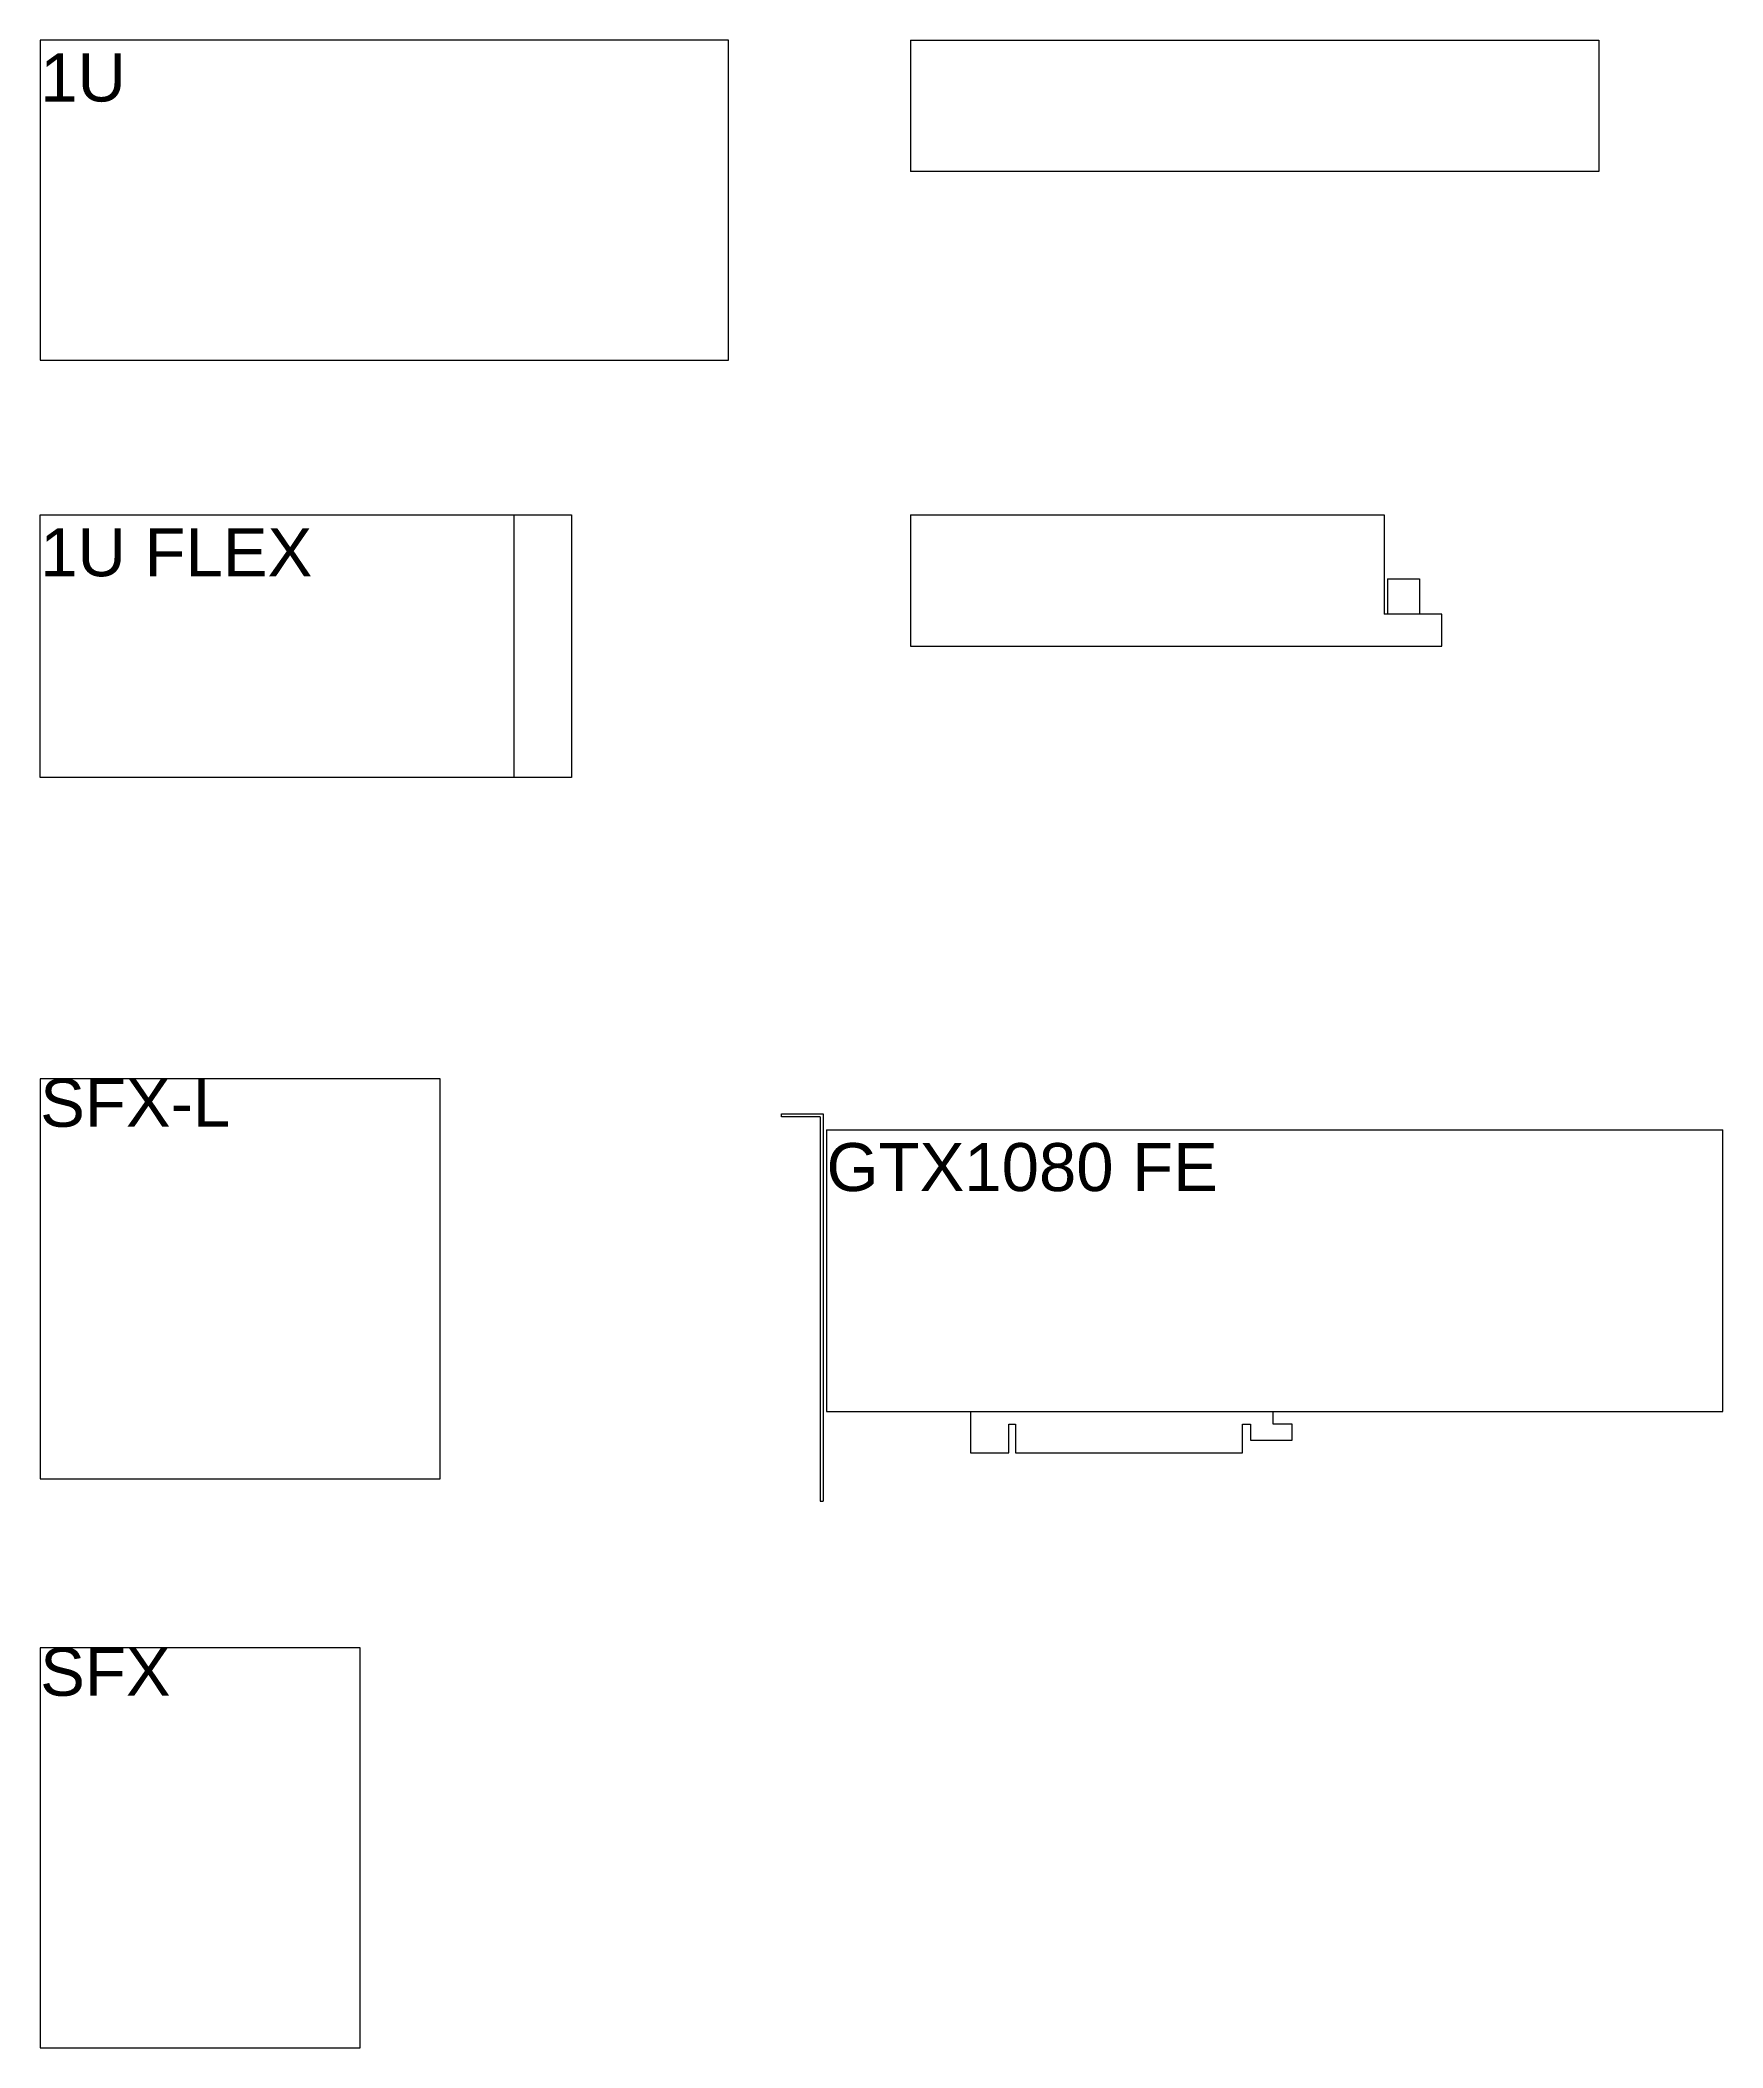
# Model space of a CAD drawing. Header units: millimetres. Extents: x -987 to 1917, y -167 to 2253.
# Drawn here: x 819 to 1345, y -167 to 460 of the extents above; entities that cross this region are included whole.
import ezdxf

# ---------------------------------------------------------------- set-up
doc = ezdxf.new("R2010")
doc.units = ezdxf.units.MM
doc.layers.add('显卡', color=7, linetype='Continuous')
doc.layers.add('电源', color=7, linetype='Continuous')
doc.styles.get("Standard").update_dxf_attribs({"font": 'arial.ttf'})

msp = doc.modelspace()

# ---------------------------------------------------------------- linework, layer by layer
at = {"layer": '显卡'}
for p, q in [((1050.779, 123.471), (1050.779, 124.471)), ((1050.779, 124.471), (1063.779, 124.471)), ((1062.779, 123.471), (1050.779, 123.471)), ((1062.779, 123.471), (1062.779, 3.471)), ((1063.779, 124.471), (1063.779, 3.471)), ((1064.779, 119.471), (1344.779, 119.471)), ((1064.779, 119.471), (1064.779, 31.471)), ((1344.779, 31.471), (1344.779, 119.471)), ((1064.779, 31.471), (1344.779, 31.471)), ((1064.779, 31.471), (1109.779, 31.471)), ((1109.779, 31.471), (1109.779, 18.471)), ((1204.279, 27.471), (1204.279, 31.471)), ((1121.779, 18.471), (1121.779, 27.471)), ((1121.779, 27.471), (1123.779, 27.471)), ((1123.779, 27.471), (1123.779, 18.471)), ((1194.779, 18.471), (1194.779, 27.471)), ((1194.779, 27.471), (1197.279, 27.471)), ((1197.279, 27.471), (1197.279, 22.471)), ((1210.279, 27.471), (1204.279, 27.471)), ((1210.279, 22.471), (1210.279, 27.471)), ((1197.279, 22.471), (1210.279, 22.471)), ((1109.779, 18.471), (1121.779, 18.471)), ((1123.779, 18.471), (1194.779, 18.471)), ((1062.779, 3.471), (1063.779, 3.471))]:
    msp.add_line(p, q, dxfattribs=at)
at = {"layer": '电源'}
for p, q in [((819.158, 459.9), (819.158, 359.9)), ((1034.158, 459.9), (819.158, 459.9)), ((1034.158, 359.9), (1034.158, 459.9)), ((1091.017, 459.9), (1091.017, 418.9)), ((1091.017, 459.9), (1306.017, 459.9)), ((1306.017, 459.9), (1306.017, 418.9)), ((1306.017, 418.9), (1091.017, 418.9)), ((819.158, 359.9), (1034.158, 359.9)), ((819.158, 311.565), (967.158, 311.565)), ((819.158, 229.565), (819.158, 311.565)), ((967.158, 311.565), (967.158, 229.565)), ((967.158, 311.565), (985.158, 311.565)), ((985.158, 311.565), (985.158, 229.565)), ((1091.017, 311.565), (1091.017, 270.565)), ((1091.017, 311.565), (1239.017, 311.565)), ((1239.017, 311.565), (1239.017, 280.565)), ((1240.017, 291.565), (1250.017, 291.565)), ((1240.017, 291.565), (1240.017, 280.565)), ((1250.017, 291.565), (1250.017, 280.565)), ((1257.017, 280.565), (1239.017, 280.565)), ((1257.017, 270.565), (1257.017, 280.565)), ((1091.017, 270.565), (1239.017, 270.565)), ((1239.017, 270.565), (1257.017, 270.565)), ((967.158, 229.565), (819.158, 229.565)), ((985.158, 229.565), (967.158, 229.565)), ((819.158, 135.394), (819.158, 10.394)), ((944.158, 135.394), (819.158, 135.394)), ((944.158, 10.394), (944.158, 135.394)), ((819.158, 10.394), (944.158, 10.394)), ((819.158, -42.385), (819.158, -167.385)), ((919.158, -42.385), (819.158, -42.385)), ((919.158, -167.385), (919.158, -42.385)), ((819.158, -167.385), (919.158, -167.385))]:
    msp.add_line(p, q, dxfattribs=at)

# ---------------------------------------------------------------- texts
at = {"layer": '电源', "attachment_point": 1}
for s, width, heights, insert, char_height in [('\\P{\\H6x;1U}', 88.27189, [36.611], (819.158, 459.9), 2.5), ('\\P{\\H6x;1U FLEX}', 88.27189, [36.611], (819.158, 311.565), 2.5), ('SFX-L', 88.27189, [36.611], (819.158, 135.394), 15), ('\\P{\\H6x;GTX1080 FE }', 144.20529, [34.843], (1064.779, 119.471), 2.5), ('SFX', 88.27189, [36.611], (819.158, -42.385), 15)]:
    msp.add_mtext_dynamic_manual_height_columns(s, width=width, gutter_width=12.5, heights=heights, dxfattribs=dict(at, insert=insert, char_height=char_height))

doc.saveas('drawing.dxf')
